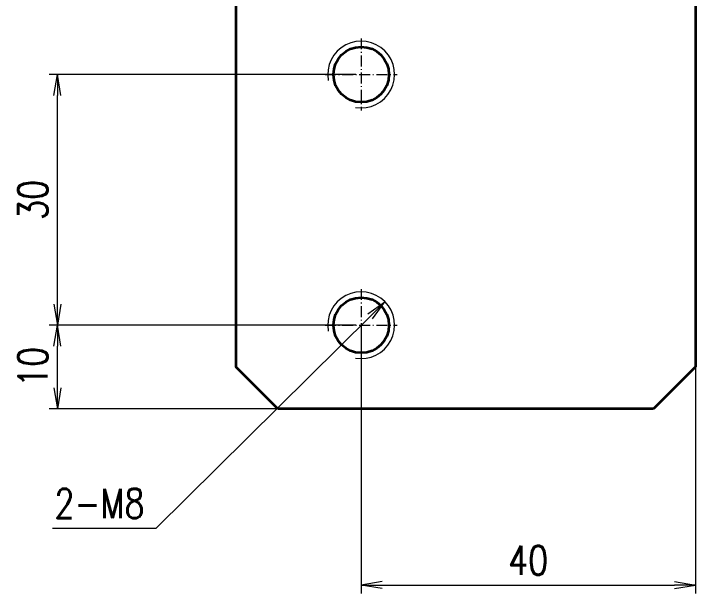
# Model space of a CAD drawing. Header units: millimetres. Extents: x -50043 to 104182, y -50696 to 36662.
# Drawn here: x -49835.4 to -49753.8, y 35860.1 to 35929.4 of the extents above; entities that cross this region are included whole.
import ezdxf

# ---------------------------------------------------------------- set-up
doc = ezdxf.new("R2010")
doc.units = ezdxf.units.MM
doc.header["$LTSCALE"] = 0.5
doc.linetypes.add('DASHDOT', pattern=[18.5, 12, -3, 0.5, -3])
doc.layers.add('标注线', color=3, linetype='Continuous', lineweight=18)
doc.styles.add('DIM', font='romans.shx', dxfattribs={"width": 0.8, "bigfont": 'bigfont.shx'})
doc.dimstyles.new('DEH 1-1$0', dxfattribs={"dimtxt": 3.5, "dimasz": 2.5, "dimexe": 1, "dimexo": 0.625, "dimgap": 1.2, "dimtad": 1, "dimzin": 9, "dimdsep": 46, "dimtxsty": 'DIM', "dimblk": 'OPEN', "dimcen": 0, "dimclrd": 8, "dimclre": 8, "dimclrt": 2, "dimazin": 2, "dimtfac": 0.5, "dimtmove": 0, "dimatfit": 3, "dimldrblk": 'OPEN', "dimfxl": 0, "dimtolj": 2, "dimlwd": 18, "dimlwe": 18, "dimarcsym": 0})
doc.dimstyles.new('DEH 1-1$3', dxfattribs={"dimtxt": 3.5, "dimasz": 2.5, "dimexe": 1, "dimexo": 0.625, "dimgap": 1.2, "dimtad": 1, "dimtoh": 1, "dimdsep": 46, "dimtxsty": 'DIM', "dimblk": 'OPEN', "dimcen": 0, "dimclrd": 8, "dimclre": 8, "dimclrt": 2, "dimazin": 2, "dimtfac": 0.5, "dimtofl": 0, "dimtmove": 0, "dimatfit": 3, "dimldrblk": 'OPEN', "dimfxl": 0, "dimtolj": 2, "dimlwd": 18, "dimlwe": 18, "dimarcsym": 0})

# ---------------------------------------------------------------- blocks, each defined once
blk = doc.blocks.new('_Open')
at = {"color": 0, "linetype": 'ByBlock', "lineweight": -2}
for p, q in [((-1, 0.167), (0, 0)), ((-1, -0.167), (0, 0)), ((0, 0), (-1, 0))]:
    blk.add_line(p, q, dxfattribs=at)
blk = doc.blocks.new('*D30')
at = {"layer": 'Defpoints', "color": 0, "transparency": 16777216}
for p in [(-49793.783, 35892.142), (-49753.783, 35892.142), (-49753.783, 35861.05)]:
    blk.add_point(p, dxfattribs=at)
at = {"layer": '标注线', "color": 8, "lineweight": 18, "transparency": 16777216}
for p, q in [((-49793.783, 35891.517), (-49793.783, 35860.05)), ((-49753.783, 35891.517), (-49753.783, 35860.05)), ((-49791.283, 35861.05), (-49756.283, 35861.05))]:
    blk.add_line(p, q, dxfattribs=at)
at = {"layer": '标注线', "color": 8, "lineweight": 18, "transparency": 16777216, "xscale": 2.5, "yscale": 2.5, "zscale": 2.5, "rotation": 180}
blk.add_blockref('_Open', (-49793.783, 35861.05), dxfattribs=at)
at = {"layer": '标注线', "color": 8, "lineweight": 18, "transparency": 16777216, "xscale": 2.5, "yscale": 2.5, "zscale": 2.5}
blk.add_blockref('_Open', (-49753.783, 35861.05), dxfattribs=at)
at = {"layer": '标注线', "color": 2, "transparency": 16777216, "insert": (-49773.783, 35864), "char_height": 3.5, "attachment_point": 5, "style": 'DIM'}
blk.add_mtext('\\A2;40', dxfattribs=at)
blk = doc.blocks.new('*D31')
at = {"layer": 'Defpoints', "color": 0, "transparency": 16777216}
for p in [(-49830.144, 35892.142), (-49793.783, 35892.142), (-49786.501, 35882.142)]:
    blk.add_point(p, dxfattribs=at)
at = {"layer": '标注线', "color": 8, "lineweight": 18, "transparency": 16777216}
for p, q in [((-49794.408, 35892.142), (-49831.144, 35892.142)), ((-49830.144, 35884.642), (-49830.144, 35889.642)), ((-49787.126, 35882.142), (-49831.144, 35882.142))]:
    blk.add_line(p, q, dxfattribs=at)
at = {"layer": '标注线', "color": 8, "lineweight": 18, "transparency": 16777216, "xscale": 2.5, "yscale": 2.5, "zscale": 2.5}
for p, rotation in [((-49830.144, 35892.142), 90), ((-49830.144, 35882.142), 270)]:
    blk.add_blockref('_Open', p, dxfattribs=dict(at, rotation=rotation))
at = {"layer": '标注线', "color": 2, "transparency": 16777216, "insert": (-49833.094, 35887.142), "char_height": 3.5, "attachment_point": 5, "rotation": 90, "style": 'DIM'}
blk.add_mtext('\\A2;10', dxfattribs=at)
blk = doc.blocks.new('*D32')
at = {"layer": 'Defpoints', "color": 0, "transparency": 16777216}
for p in [(-49830.144, 35922.142), (-49793.783, 35922.142), (-49793.783, 35892.142)]:
    blk.add_point(p, dxfattribs=at)
at = {"layer": '标注线', "color": 8, "lineweight": 18, "transparency": 16777216}
for p, q in [((-49794.408, 35922.142), (-49831.144, 35922.142)), ((-49830.144, 35894.642), (-49830.144, 35919.642)), ((-49794.408, 35892.142), (-49831.144, 35892.142))]:
    blk.add_line(p, q, dxfattribs=at)
at = {"layer": '标注线', "color": 8, "lineweight": 18, "transparency": 16777216, "xscale": 2.5, "yscale": 2.5, "zscale": 2.5}
for p, rotation in [((-49830.144, 35922.142), 90), ((-49830.144, 35892.142), 270)]:
    blk.add_blockref('_Open', p, dxfattribs=dict(at, rotation=rotation))
at = {"layer": '标注线', "color": 2, "transparency": 16777216, "insert": (-49833.094, 35907.142), "char_height": 3.5, "attachment_point": 5, "rotation": 90, "style": 'DIM'}
blk.add_mtext('\\A2;30', dxfattribs=at)
blk = doc.blocks.new('*D33')
at = {"layer": 'Defpoints', "color": 0, "transparency": 16777216}
for p in [(-49790.939, 35894.955), (-49796.626, 35889.329)]:
    blk.add_point(p, dxfattribs=at)
at = {"layer": '标注线', "color": 8, "lineweight": 18, "transparency": 16777216}
for p, q in [((-49818.319, 35867.869), (-49792.716, 35893.197)), ((-49830.719, 35867.869), (-49818.319, 35867.869))]:
    blk.add_line(p, q, dxfattribs=at)
at = {"layer": '标注线', "color": 8, "lineweight": 18, "transparency": 16777216, "xscale": 2.5, "yscale": 2.5, "zscale": 2.5, "rotation": 44.69087534021764}
blk.add_blockref('_Open', (-49790.939, 35894.955), dxfattribs=at)
at = {"layer": '标注线', "color": 2, "transparency": 16777216, "insert": (-49825.119, 35870.819), "char_height": 3.5, "attachment_point": 5, "style": 'DIM'}
blk.add_mtext('\\A2;2-M8', dxfattribs=at)

msp = doc.modelspace()

# ---------------------------------------------------------------- linework, layer by layer
at = {"color": 7, "lineweight": 35}
for p, q in [((-49808.783, 35936.142), (-49808.783, 35887.142)), ((-49753.783, 35936.142), (-49753.783, 35887.142)), ((-49758.783, 35882.142), (-49803.783, 35882.142))]:
    msp.add_line(p, q, dxfattribs=at)
at = {"color": 2, "linetype": 'DASHDOT', "lineweight": 13, "ltscale": 0.216028}
for p, q in [((-49793.783, 35926.462), (-49793.783, 35917.821)), ((-49798.103, 35922.142), (-49789.462, 35922.142)), ((-49793.783, 35896.462), (-49793.783, 35887.821)), ((-49798.103, 35892.142), (-49789.462, 35892.142))]:
    msp.add_line(p, q, dxfattribs=at)
at = {"color": 7, "lineweight": 35, "ltscale": 0.176777}
for p, q in [((-49803.783, 35882.142), (-49808.783, 35887.142)), ((-49753.783, 35887.142), (-49758.783, 35882.142))]:
    msp.add_line(p, q, dxfattribs=at)
at = {"color": 7, "lineweight": 35}
for centre, radius in [((-49793.783, 35922.142), 3.323), ((-49793.783, 35892.142), 3.324)]:
    msp.add_circle(centre, radius, dxfattribs=at)
at = {"color": 7, "lineweight": 13}
for centre in [(-49793.783, 35922.142), (-49793.783, 35892.142)]:
    msp.add_arc(centre, 4, 259.99999, 190.00001, dxfattribs=at)

# ---------------------------------------------------------------- dimensions: what is measured, and where the dimension line sits
at = {"layer": '标注线'}
for base, p1, p2, picture, middle in [((-49830.144, 35922.142), (-49793.783, 35892.142), (-49793.783, 35922.142), '*D32', (-49833.094, 35907.142)), ((-49830.144, 35892.142), (-49786.501, 35882.142), (-49793.783, 35892.142), '*D31', (-49833.094, 35887.142))]:
    dim = msp.add_linear_dim(base=base, p1=p1, p2=p2, angle=90, dimstyle='DEH 1-1$0', dxfattribs=at)
    dim.commit()
    dim.dimension.update_dxf_attribs({"geometry": picture, "text_midpoint": middle})
dim = msp.add_diameter_dim_2p(p1=(-49796.626, 35889.329), p2=(-49790.939, 35894.955), dimstyle='DEH 1-1$3', override={"dimpost": '2-M<>', "dimtmove": 1}, dxfattribs=at)
dim.commit()
dim.dimension.update_dxf_attribs({"geometry": '*D33', "text_midpoint": (-49818.319, 35867.869), "dimtype": 163})
dim = msp.add_linear_dim(base=(-49753.783, 35861.05), p1=(-49793.783, 35892.142), p2=(-49753.783, 35892.142), dimstyle='DEH 1-1$0', dxfattribs=at)
dim.commit()
dim.dimension.update_dxf_attribs({"geometry": '*D30', "text_midpoint": (-49773.783, 35864)})

doc.saveas('drawing.dxf')
